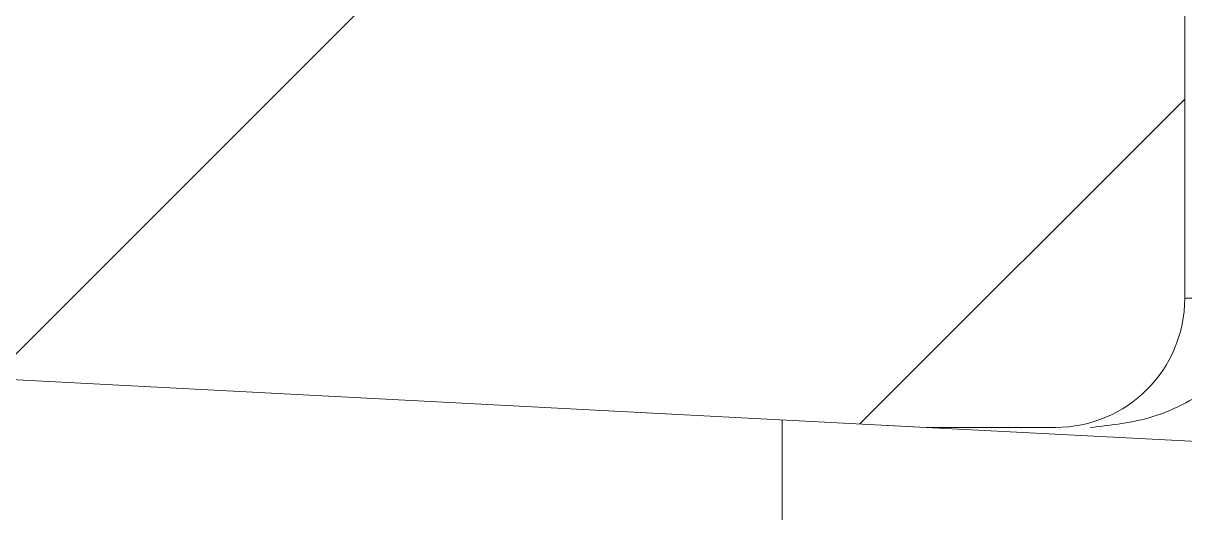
# Model space of a CAD drawing. Extents: x 14808 to 20058, y -13198 to -11680.
# Drawn here: x 19085.463 to 19089.956, y -12636.624 to -12634.73 of the extents above; entities that cross this region are included whole.
import ezdxf

# ---------------------------------------------------------------- set-up
doc = ezdxf.new("R2010")
doc.units = 0
doc.header["$LTSCALE"] = 7
doc.header["$MEASUREMENT"] = 0
doc.layers.get('0').update_dxf_attribs({"color": 2, "linetype": 'CONTINUOUS'})

msp = doc.modelspace()

# ---------------------------------------------------------------- hatches: boundary and pattern name
at = {"linetype": 'Continuous', "lineweight": 0}
h = msp.add_hatch(dxfattribs=at)
h.set_pattern_fill('ANSI31', color=2, scale=20, style=0)
h.set_pattern_definition([(45, (85.4865, 0), (-1.76776695, 1.76776695), [])])
edge = h.paths.add_edge_path(flags=0)
edge.add_line((19082.9563, -12634.6792), (19082.9563, -12635.742))
edge.add_arc((19083.2063, -12635.742), 0.25, 180, 267)
edge.add_line((19083.1932, -12635.9916), (19088.9563, -12636.2937))
edge.add_line((19088.9563, -12636.2937), (19089.4563, -12636.2937))
edge.add_arc((19089.4563, -12635.7937), 0.5, 270, 360)
edge.add_line((19089.9563, -12635.7937), (19089.9563, -12633.3042))
edge.add_line((19089.9563, -12633.3042), (19088.7063, -12633.3042))
edge.add_line((19088.7063, -12633.3042), (19088.7063, -12634.4292))
edge.add_line((19088.7063, -12634.4292), (19083.9563, -12634.4292))
edge.add_line((19083.9563, -12634.4292), (19082.9563, -12634.6792))

# ---------------------------------------------------------------- linework, layer by layer
at = {"color": 7, "linetype": 'Continuous', "lineweight": 15}
for p, q in [((19089.9563, -12635.7937), (19089.9563, -12633.3042)), ((19090.4563, -12635.7937), (19089.9563, -12635.7937)), ((19083.1932, -12635.9916), (19088.9563, -12636.2937)), ((19088.3981, -12641.3136), (19088.3995, -12636.2645)), ((19088.9563, -12636.2937), (19088.8063, -12636.2858)), ((19088.9563, -12636.2937), (19089.4563, -12636.2937))]:
    msp.add_line(p, q, dxfattribs=at)
at = {"color": 8, "linetype": 'Continuous', "lineweight": 15}
msp.add_line((19091.9489, -12636.4505), (19088.9563, -12636.2937), dxfattribs=at)
at = {"color": 7, "linetype": 'Continuous', "lineweight": 15}
msp.add_arc((19089.4563, -12635.7937), 0.5, 270, 0, dxfattribs=at)
msp.add_open_spline([(19089.5903, -12636.2937), (19089.6727, -12636.2847), (19089.8477, -12636.2657), (19090.1525, -12636.0946), (19090.3372, -12635.9117), (19090.4563, -12635.7937)], degree=3, knots=[0, 0, 0, 0, 0.240561, 0.510297, 1, 1, 1, 1], dxfattribs=at)

doc.saveas('drawing.dxf')
